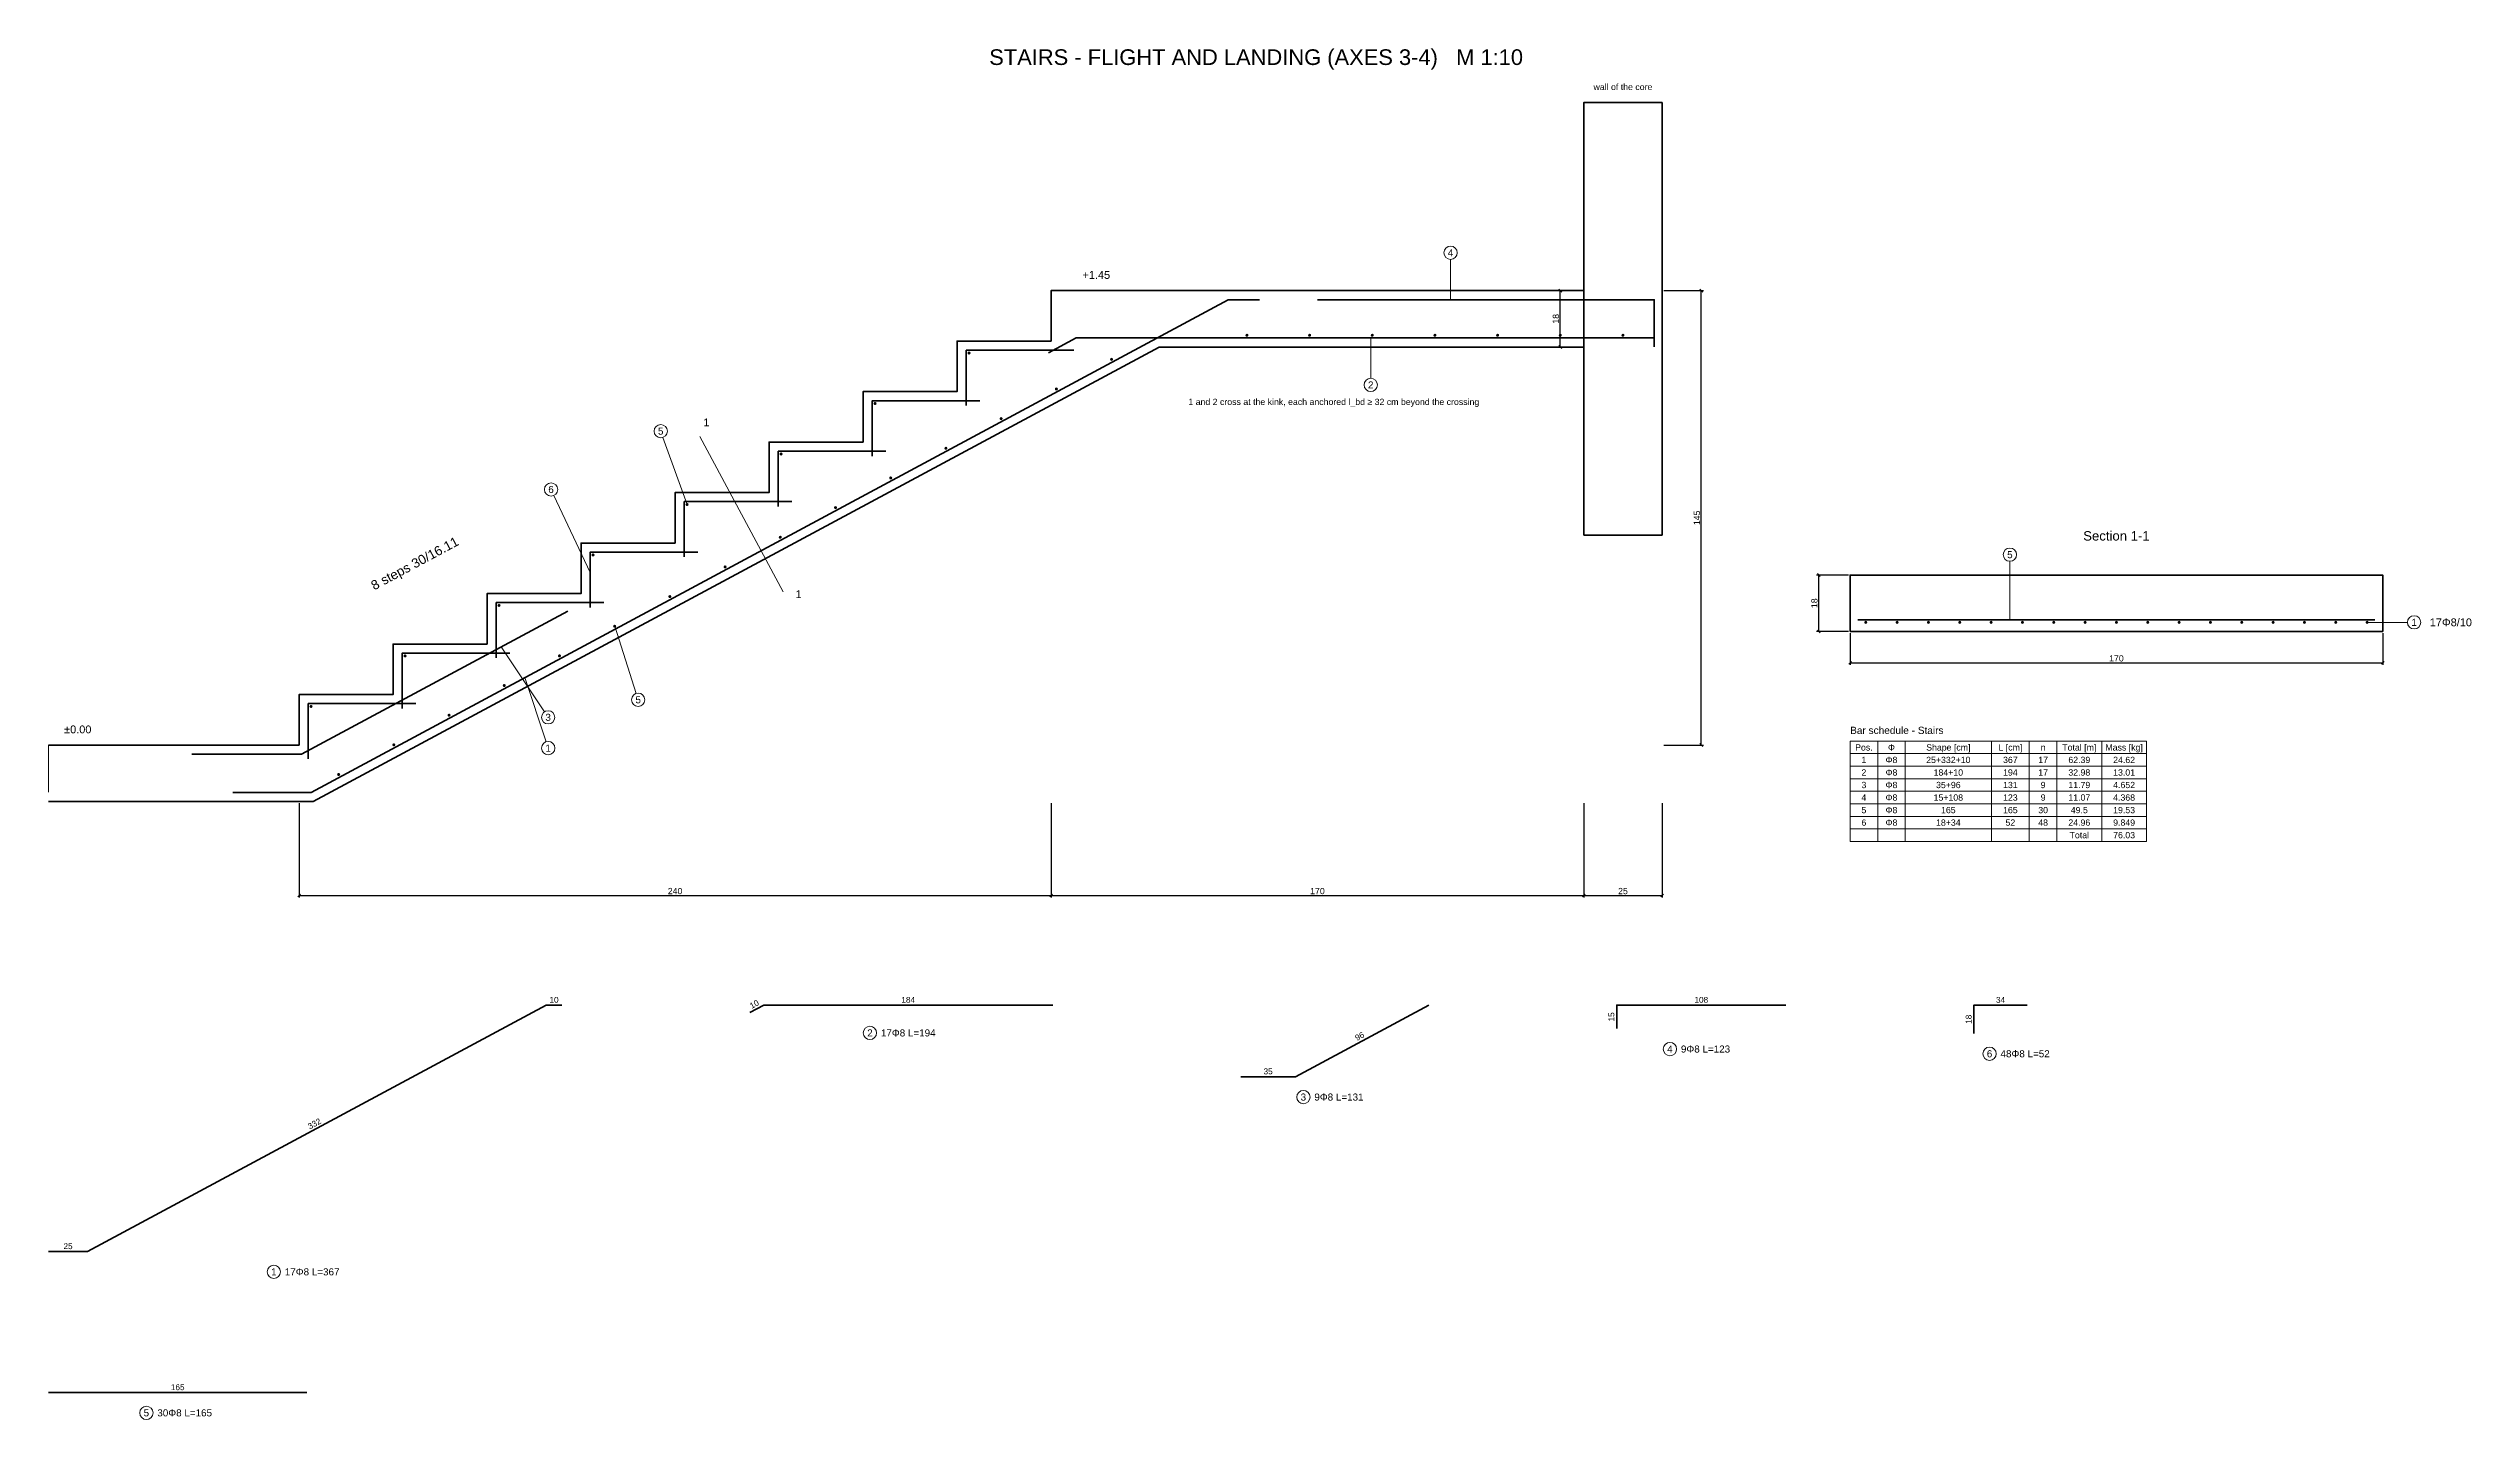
# Model space of a CAD drawing. Header units: millimetres. Extents: x -455 to 11942, y -2742 to 3320.
# Drawn here: x 9143 to 9916, y -1872 to -1435 of the extents above; entities that cross this region are included whole.
import ezdxf
from ezdxf.enums import TextEntityAlignment as Align

# ---------------------------------------------------------------- set-up
doc = ezdxf.new("R2010")
doc.units = ezdxf.units.MM
doc.linetypes.add('RC_AXIS', pattern=[82.5, 60, -10, 2.5, -10])
doc.linetypes.add('RC_DASHED', pattern=[21, 15, -6])
for name, color, linetype, lineweight in [('D-AXIS', 2, 'RC_AXIS', 13), ('D-BARS', 1, 'Continuous', 50), ('D-CONCRETE', 7, 'Continuous', 35), ('D-DIM', 3, 'Continuous', 18), ('D-HIDDEN', 8, 'RC_DASHED', 13), ('D-TEXT', 7, 'Continuous', 18)]:
    doc.layers.add(name, color=color, linetype=linetype, lineweight=lineweight)
doc.styles.add('RC_TEXT', font='arial.ttf')
doc.dimstyles.new('RC_D10', dxfattribs={"dimtxt": 2, "dimasz": 0.9, "dimexe": 0.7, "dimexo": 0.5, "dimgap": 0.4, "dimtad": 1, "dimdec": 1, "dimdsep": 46, "dimtxsty": 'RC_TEXT', "dimblk": 'OBLIQUE', "dimcen": 2.5, "dimclrd": 3, "dimclre": 3, "dimclrt": 3, "dimazin": 3, "dimtfac": 1, "dimtmove": 2, "dimatfit": 3})

# ---------------------------------------------------------------- blocks, each defined once
blk = doc.blocks.new('_Oblique')
at = {"color": 0, "linetype": 'ByBlock', "lineweight": -2}
blk.add_line((-0.5, -0.5), (0.5, 0.5), dxfattribs=at)

msp = doc.modelspace()

# ---------------------------------------------------------------- hatches: boundary and pattern name
at = {"layer": 'D-BARS'}
h = msp.add_hatch(color=7, dxfattribs=at)
h.dxf.hatch_style = 1
edge = h.paths.add_edge_path()
edge.add_arc((9436.69, -1531.68), 0.5, 0, 360)
h = msp.add_hatch(color=7, dxfattribs=at)
h.dxf.hatch_style = 1
edge = h.paths.add_edge_path()
edge.add_arc((9525.39, -1526.02), 0.5, 0, 360)
h = msp.add_hatch(color=7, dxfattribs=at)
h.dxf.hatch_style = 1
edge = h.paths.add_edge_path()
edge.add_arc((9545.39, -1526.02), 0.5, 0, 360)
h = msp.add_hatch(color=7, dxfattribs=at)
h.dxf.hatch_style = 1
edge = h.paths.add_edge_path()
edge.add_arc((9565.39, -1526.02), 0.5, 0, 360)
h = msp.add_hatch(color=7, dxfattribs=at)
h.dxf.hatch_style = 1
edge = h.paths.add_edge_path()
edge.add_arc((9585.39, -1526.02), 0.5, 0, 360)
h = msp.add_hatch(color=7, dxfattribs=at)
h.dxf.hatch_style = 1
edge = h.paths.add_edge_path()
edge.add_arc((9605.39, -1526.02), 0.5, 0, 360)
h = msp.add_hatch(color=7, dxfattribs=at)
h.dxf.hatch_style = 1
edge = h.paths.add_edge_path()
edge.add_arc((9625.39, -1526.02), 0.5, 0, 360)
h = msp.add_hatch(color=7, dxfattribs=at)
h.dxf.hatch_style = 1
edge = h.paths.add_edge_path()
edge.add_arc((9645.39, -1526.02), 0.5, 0, 360)
h = msp.add_hatch(color=7, dxfattribs=at)
h.dxf.hatch_style = 1
edge = h.paths.add_edge_path()
edge.add_arc((9482.18, -1533.7), 0.5, 0, 360)
h = msp.add_hatch(color=7, dxfattribs=at)
h.dxf.hatch_style = 1
edge = h.paths.add_edge_path()
edge.add_arc((9464.56, -1543.16), 0.5, 0, 360)
h = msp.add_hatch(color=7, dxfattribs=at)
h.dxf.hatch_style = 1
edge = h.paths.add_edge_path()
edge.add_arc((9406.69, -1547.79), 0.5, 0, 360)
h = msp.add_hatch(color=7, dxfattribs=at)
h.dxf.hatch_style = 1
edge = h.paths.add_edge_path()
edge.add_arc((9446.94, -1552.62), 0.5, 0, 360)
h = msp.add_hatch(color=7, dxfattribs=at)
h.dxf.hatch_style = 1
edge = h.paths.add_edge_path()
edge.add_arc((9429.32, -1562.08), 0.5, 0, 360)
h = msp.add_hatch(color=7, dxfattribs=at)
h.dxf.hatch_style = 1
edge = h.paths.add_edge_path()
edge.add_arc((9376.69, -1563.9), 0.5, 0, 360)
h = msp.add_hatch(color=7, dxfattribs=at)
h.dxf.hatch_style = 1
edge = h.paths.add_edge_path()
edge.add_arc((9411.7, -1571.55), 0.5, 0, 360)
h = msp.add_hatch(color=7, dxfattribs=at)
h.dxf.hatch_style = 1
edge = h.paths.add_edge_path()
edge.add_arc((9346.69, -1580.01), 0.5, 0, 360)
h = msp.add_hatch(color=7, dxfattribs=at)
h.dxf.hatch_style = 1
edge = h.paths.add_edge_path()
edge.add_arc((9394.08, -1581.01), 0.5, 0, 360)
h = msp.add_hatch(color=7, dxfattribs=at)
h.dxf.hatch_style = 1
edge = h.paths.add_edge_path()
edge.add_arc((9376.46, -1590.47), 0.5, 0, 360)
h = msp.add_hatch(color=7, dxfattribs=at)
h.dxf.hatch_style = 1
edge = h.paths.add_edge_path()
edge.add_arc((9316.69, -1596.12), 0.5, 0, 360)
h = msp.add_hatch(color=7, dxfattribs=at)
h.dxf.hatch_style = 1
edge = h.paths.add_edge_path()
edge.add_arc((9358.84, -1599.93), 0.5, 0, 360)
h = msp.add_hatch(color=7, dxfattribs=at)
h.dxf.hatch_style = 1
edge = h.paths.add_edge_path()
edge.add_arc((9286.69, -1612.23), 0.5, 0, 360)
h = msp.add_hatch(color=7, dxfattribs=at)
h.dxf.hatch_style = 1
edge = h.paths.add_edge_path()
edge.add_arc((9341.22, -1609.4), 0.5, 0, 360)
h = msp.add_hatch(color=7, dxfattribs=at)
h.dxf.hatch_style = 1
edge = h.paths.add_edge_path()
edge.add_arc((9323.6, -1618.86), 0.5, 0, 360)
h = msp.add_hatch(color=7, dxfattribs=at)
h.dxf.hatch_style = 1
edge = h.paths.add_edge_path()
edge.add_arc((9722.89, -1617.62), 0.5, 0, 360)
h = msp.add_hatch(color=7, dxfattribs=at)
h.dxf.hatch_style = 1
edge = h.paths.add_edge_path()
edge.add_arc((9732.89, -1617.62), 0.5, 0, 360)
h = msp.add_hatch(color=7, dxfattribs=at)
h.dxf.hatch_style = 1
edge = h.paths.add_edge_path()
edge.add_arc((9742.89, -1617.62), 0.5, 0, 360)
h = msp.add_hatch(color=7, dxfattribs=at)
h.dxf.hatch_style = 1
edge = h.paths.add_edge_path()
edge.add_arc((9752.89, -1617.62), 0.5, 0, 360)
h = msp.add_hatch(color=7, dxfattribs=at)
h.dxf.hatch_style = 1
edge = h.paths.add_edge_path()
edge.add_arc((9762.89, -1617.62), 0.5, 0, 360)
h = msp.add_hatch(color=7, dxfattribs=at)
h.dxf.hatch_style = 1
edge = h.paths.add_edge_path()
edge.add_arc((9772.89, -1617.62), 0.5, 0, 360)
h = msp.add_hatch(color=7, dxfattribs=at)
h.dxf.hatch_style = 1
edge = h.paths.add_edge_path()
edge.add_arc((9782.89, -1617.62), 0.5, 0, 360)
h = msp.add_hatch(color=7, dxfattribs=at)
h.dxf.hatch_style = 1
edge = h.paths.add_edge_path()
edge.add_arc((9792.89, -1617.62), 0.5, 0, 360)
h = msp.add_hatch(color=7, dxfattribs=at)
h.dxf.hatch_style = 1
edge = h.paths.add_edge_path()
edge.add_arc((9802.89, -1617.62), 0.5, 0, 360)
h = msp.add_hatch(color=7, dxfattribs=at)
h.dxf.hatch_style = 1
edge = h.paths.add_edge_path()
edge.add_arc((9812.89, -1617.62), 0.5, 0, 360)
h = msp.add_hatch(color=7, dxfattribs=at)
h.dxf.hatch_style = 1
edge = h.paths.add_edge_path()
edge.add_arc((9822.89, -1617.62), 0.5, 0, 360)
h = msp.add_hatch(color=7, dxfattribs=at)
h.dxf.hatch_style = 1
edge = h.paths.add_edge_path()
edge.add_arc((9832.89, -1617.62), 0.5, 0, 360)
h = msp.add_hatch(color=7, dxfattribs=at)
h.dxf.hatch_style = 1
edge = h.paths.add_edge_path()
edge.add_arc((9842.89, -1617.62), 0.5, 0, 360)
h = msp.add_hatch(color=7, dxfattribs=at)
h.dxf.hatch_style = 1
edge = h.paths.add_edge_path()
edge.add_arc((9852.89, -1617.62), 0.5, 0, 360)
h = msp.add_hatch(color=7, dxfattribs=at)
h.dxf.hatch_style = 1
edge = h.paths.add_edge_path()
edge.add_arc((9862.89, -1617.62), 0.5, 0, 360)
h = msp.add_hatch(color=7, dxfattribs=at)
h.dxf.hatch_style = 1
edge = h.paths.add_edge_path()
edge.add_arc((9872.89, -1617.62), 0.5, 0, 360)
h = msp.add_hatch(color=7, dxfattribs=at)
h.dxf.hatch_style = 1
edge = h.paths.add_edge_path()
edge.add_arc((9882.89, -1617.62), 0.5, 0, 360)
h = msp.add_hatch(color=7, dxfattribs=at)
h.dxf.hatch_style = 1
edge = h.paths.add_edge_path()
edge.add_arc((9256.69, -1628.34), 0.5, 0, 360)
h = msp.add_hatch(color=7, dxfattribs=at)
h.dxf.hatch_style = 1
edge = h.paths.add_edge_path()
edge.add_arc((9305.98, -1628.32), 0.5, 0, 360)
h = msp.add_hatch(color=7, dxfattribs=at)
h.dxf.hatch_style = 1
edge = h.paths.add_edge_path()
edge.add_arc((9288.36, -1637.78), 0.5, 0, 360)
h = msp.add_hatch(color=7, dxfattribs=at)
h.dxf.hatch_style = 1
edge = h.paths.add_edge_path()
edge.add_arc((9226.69, -1644.46), 0.5, 0, 360)
h = msp.add_hatch(color=7, dxfattribs=at)
h.dxf.hatch_style = 1
edge = h.paths.add_edge_path()
edge.add_arc((9270.74, -1647.25), 0.5, 0, 360)
h = msp.add_hatch(color=7, dxfattribs=at)
h.dxf.hatch_style = 1
edge = h.paths.add_edge_path()
edge.add_arc((9253.12, -1656.71), 0.5, 0, 360)
h = msp.add_hatch(color=7, dxfattribs=at)
h.dxf.hatch_style = 1
edge = h.paths.add_edge_path()
edge.add_arc((9235.5, -1666.17), 0.5, 0, 360)

# ---------------------------------------------------------------- linework, layer by layer
at = {"layer": 'D-AXIS'}
msp.add_line((9377.37, -1607.86), (9350.78, -1558.35), dxfattribs=at)
at = {"layer": 'D-BARS'}
msp.add_line((9720.39, -1616.77), (9885.39, -1616.77), dxfattribs=at)
for points in [[(9201.69, -1671.87), (9226.69, -1671.87), (9519.41, -1514.67), (9529.41, -1514.67)], [(9655.39, -1529.67), (9655.39, -1514.67), (9547.89, -1514.67)], [(9435.79, -1548.43), (9435.79, -1530.78), (9470.17, -1530.78)], [(9655.39, -1526.87), (9470.9, -1526.87), (9462.09, -1531.6)], [(9405.79, -1564.54), (9405.79, -1546.89), (9440.17, -1546.89)], [(9375.79, -1580.65), (9375.79, -1563), (9410.17, -1563)], [(9345.79, -1596.76), (9345.79, -1579.11), (9380.17, -1579.11)], [(9315.79, -1612.88), (9315.79, -1595.22), (9350.17, -1595.22)], [(9188.62, -1659.67), (9223.62, -1659.67), (9308.62, -1614.02)], [(9285.79, -1628.99), (9285.79, -1611.33), (9320.17, -1611.33)], [(9255.79, -1645.1), (9255.79, -1627.44), (9290.17, -1627.44)], [(9225.79, -1661.21), (9225.79, -1643.56), (9260.17, -1643.56)], [(9142.89, -1818.37), (9155.39, -1818.37), (9301.75, -1739.77), (9306.75, -1739.77)], [(9366.75, -1742.13), (9371.16, -1739.77), (9463.4, -1739.77)], [(9523.4, -1762.59), (9540.9, -1762.59), (9583.4, -1739.77)], [(9643.4, -1747.27), (9643.4, -1739.77), (9697.4, -1739.77)], [(9757.4, -1748.77), (9757.4, -1739.77), (9774.4, -1739.77)], [(9142.89, -1863.37), (9225.39, -1863.37)]]:
    msp.add_lwpolyline(points, dxfattribs=at)
at = {"layer": 'D-CONCRETE'}
for points in [[(9632.89, -1589.77), (9657.89, -1589.77), (9657.89, -1451.77), (9632.89, -1451.77)], [(9717.89, -1620.52), (9887.89, -1620.52), (9887.89, -1602.52), (9717.89, -1602.52)]]:
    msp.add_lwpolyline(points, close=True, dxfattribs=at)
for points in [[(9142.89, -1656.77), (9222.89, -1656.77), (9222.89, -1640.66), (9252.89, -1640.66), (9252.89, -1624.54), (9282.89, -1624.54), (9282.89, -1608.43), (9312.89, -1608.43), (9312.89, -1592.32), (9342.89, -1592.32), (9342.89, -1576.21), (9372.89, -1576.21), (9372.89, -1560.1), (9402.89, -1560.1), (9402.89, -1543.99), (9432.89, -1543.99), (9432.89, -1527.88), (9462.89, -1527.88), (9462.89, -1511.77), (9632.89, -1511.77)], [(9142.89, -1674.77), (9227.42, -1674.77), (9497.42, -1529.77), (9632.89, -1529.77)]]:
    msp.add_lwpolyline(points, dxfattribs=at)
at = {"layer": 'D-HIDDEN'}
for p, q in [((9632.89, -1451.77), (9657.89, -1451.77)), ((9142.89, -1656.77), (9142.89, -1674.77))]:
    msp.add_line(p, q, dxfattribs=at)
at = {"layer": 'D-TEXT'}
for p, q in [((9590.39, -1501.79), (9590.39, -1514.67)), ((9564.89, -1539.74), (9564.89, -1526.87)), ((9339.01, -1558.61), (9346.69, -1580.01)), ((9350.78, -1558.35), (9350.78, -1558.35)), ((9304.2, -1577.14), (9315.79, -1601.67)), ((9768.89, -1598.14), (9768.89, -1616.77)), ((9377.37, -1607.86), (9377.37, -1607.86)), ((9330.45, -1640.3), (9323.6, -1618.82)), ((9895.77, -1617.62), (9882.89, -1617.62)), ((9301.19, -1646.16), (9287.37, -1625.43)), ((9301.72, -1655.72), (9294.89, -1635.24)), ((9717.89, -1655.52), (9812.49, -1655.52)), ((9717.89, -1655.52), (9717.89, -1687.52)), ((9717.89, -1659.52), (9812.49, -1659.52)), ((9726.69, -1655.52), (9726.69, -1687.52)), ((9735.49, -1655.52), (9735.49, -1687.52)), ((9762.99, -1655.52), (9762.99, -1687.52)), ((9775.09, -1655.52), (9775.09, -1687.52)), ((9783.89, -1655.52), (9783.89, -1687.52)), ((9798.19, -1655.52), (9798.19, -1687.52)), ((9812.49, -1655.52), (9812.49, -1687.52)), ((9717.89, -1663.52), (9812.49, -1663.52)), ((9717.89, -1667.52), (9812.49, -1667.52)), ((9717.89, -1671.52), (9812.49, -1671.52)), ((9717.89, -1675.52), (9812.49, -1675.52)), ((9717.89, -1679.52), (9812.49, -1679.52)), ((9717.89, -1683.52), (9812.49, -1683.52)), ((9717.89, -1687.52), (9812.49, -1687.52))]:
    msp.add_line(p, q, dxfattribs=at)
for centre in [(9590.39, -1499.67), (9564.89, -1541.87), (9338.29, -1556.61), (9303.29, -1575.22), (9768.89, -1596.02), (9897.89, -1617.62), (9302.37, -1647.93), (9331.1, -1642.32), (9302.39, -1657.74), (9405.07, -1748.63), (9660.4, -1753.77), (9762.4, -1755.27), (9543.4, -1769.09), (9214.82, -1824.87), (9174.14, -1869.87)]:
    msp.add_circle(centre, 2.12, dxfattribs=at)

# ---------------------------------------------------------------- texts
at = {"layer": 'D-TEXT', "style": 'RC_TEXT'}
for s, height, p in [('STAIRS - FLIGHT AND LANDING (AXES 3-4)   M 1:10', 5, (9528.32, -1437.27)), ('wall of the core', 2, (9645.39, -1446.77)), ('4', 2.25, (9590.39, -1499.67)), ('2', 2.25, (9564.89, -1541.87)), ('1', 2.5, (9352.89, -1553.82)), ('5', 2.25, (9338.29, -1556.61)), ('6', 2.25, (9303.29, -1575.22)), ('Section 1-1', 3, (9802.89, -1590.02)), ('5', 2.25, (9768.89, -1596.02)), ('1', 2.5, (9382.31, -1608.61)), ('1', 2.25, (9897.89, -1617.62)), ('3', 2.25, (9302.37, -1647.93)), ('5', 2.25, (9331.1, -1642.32)), ('1', 2.25, (9302.39, -1657.74)), ('Pos.', 2, (9722.29, -1657.52)), ('1', 2, (9722.29, -1661.52)), ('Φ8', 2, (9731.09, -1661.52)), ('Φ', 2, (9731.09, -1657.52)), ('Shape [cm]', 2, (9749.24, -1657.52)), ('25+332+10', 2, (9749.24, -1661.52)), ('L [cm]', 2, (9769.04, -1657.52)), ('367', 2, (9769.04, -1661.52)), ('17', 2, (9779.49, -1661.52)), ('n', 2, (9779.49, -1657.52)), ('Total [m]', 2, (9791.04, -1657.52)), ('62.39', 2, (9791.04, -1661.52)), ('Mass [kg]', 2, (9805.34, -1657.52)), ('24.62', 2, (9805.34, -1661.52)), ('3', 2, (9722.29, -1669.52)), ('2', 2, (9722.29, -1665.52)), ('Φ8', 2, (9731.09, -1665.52)), ('Φ8', 2, (9731.09, -1669.52)), ('184+10', 2, (9749.24, -1665.52)), ('35+96', 2, (9749.24, -1669.52)), ('194', 2, (9769.04, -1665.52)), ('131', 2, (9769.04, -1669.52)), ('17', 2, (9779.49, -1665.52)), ('9', 2, (9779.49, -1669.52)), ('32.98', 2, (9791.04, -1665.52)), ('11.79', 2, (9791.04, -1669.52)), ('4.652', 2, (9805.34, -1669.52)), ('13.01', 2, (9805.34, -1665.52)), ('4', 2, (9722.29, -1673.52)), ('5', 2, (9722.29, -1677.52)), ('Φ8', 2, (9731.09, -1673.52)), ('Φ8', 2, (9731.09, -1677.52)), ('15+108', 2, (9749.24, -1673.52)), ('165', 2, (9749.24, -1677.52)), ('123', 2, (9769.04, -1673.52)), ('165', 2, (9769.04, -1677.52)), ('30', 2, (9779.49, -1677.52)), ('9', 2, (9779.49, -1673.52)), ('11.07', 2, (9791.04, -1673.52)), ('49.5', 2, (9791.04, -1677.52)), ('4.368', 2, (9805.34, -1673.52)), ('19.53', 2, (9805.34, -1677.52)), ('6', 2, (9722.29, -1681.52)), ('Φ8', 2, (9731.09, -1681.52)), ('18+34', 2, (9749.24, -1681.52)), ('52', 2, (9769.04, -1681.52)), ('48', 2, (9779.49, -1681.52)), ('24.96', 2, (9791.04, -1681.52)), ('Total', 2, (9791.04, -1685.52)), ('9.849', 2, (9805.34, -1681.52)), ('76.03', 2, (9805.34, -1685.52)), ('10', 1.875, (9304.25, -1738.08)), ('184', 1.875, (9417.28, -1738.08)), ('108', 1.875, (9670.4, -1738.08)), ('34', 1.875, (9765.9, -1738.08)), ('2', 2.25, (9405.07, -1748.63)), ('4', 2.25, (9660.4, -1753.77)), ('6', 2.25, (9762.4, -1755.27)), ('35', 1.875, (9532.15, -1760.9)), ('3', 2.25, (9543.4, -1769.09)), ('25', 1.875, (9149.14, -1816.68)), ('1', 2.25, (9214.82, -1824.87)), ('165', 1.875, (9184.14, -1861.68)), ('5', 2.25, (9174.14, -1869.87))]:
    msp.add_text(s, height=height, dxfattribs=at).set_placement(p, align=Align.MIDDLE_CENTER)
for s, height, p in [('+1.45', 2.5, (9472.89, -1508.77)), ('±0.00', 2.5, (9147.89, -1653.77)), ('Bar schedule - Stairs', 2.3, (9717.89, -1653.92))]:
    msp.add_text(s, height=height, dxfattribs=at).set_placement(p, align=Align.BOTTOM_LEFT)
for s, height, p in [('1 and 2 cross at the kink, each anchored l_bd ≥ 32 cm beyond the crossing', 2, (9506.69, -1547.27)), ('17Φ8/10', 2.5, (9902.89, -1617.62)), ('17Φ8 L=194', 2.25, (9408.57, -1748.63)), ('9Φ8 L=123', 2.25, (9663.9, -1753.77)), ('48Φ8 L=52', 2.25, (9765.9, -1755.27)), ('9Φ8 L=131', 2.25, (9546.9, -1769.09)), ('17Φ8 L=367', 2.25, (9218.32, -1824.87)), ('30Φ8 L=165', 2.25, (9177.64, -1869.87))]:
    msp.add_text(s, height=height, dxfattribs=at).set_placement(p, align=Align.MIDDLE_LEFT)
for s, height, rotation, p in [('8 steps 30/16.11', 3, 28.23745, (9259.79, -1598.8)), ('10', 1.875, 28.23745, (9368.15, -1739.46)), ('15', 1.875, 90, (9641.71, -1743.52)), ('18', 1.875, 90, (9755.71, -1744.27)), ('96', 1.875, 28.23745, (9561.35, -1749.69)), ('332', 1.875, 28.23745, (9227.77, -1777.58))]:
    msp.add_text(s, height=height, rotation=rotation, dxfattribs=at).set_placement(p, align=Align.MIDDLE_CENTER)

# ---------------------------------------------------------------- dimensions: what is measured, and where the dimension line sits
at = {"layer": 'D-DIM'}
for base, p1, p2 in [((9625.39, -1529.77), (9632.89, -1529.77), (9632.89, -1511.77)), ((9670.39, -1656.77), (9657.89, -1656.77), (9657.89, -1511.77)), ((9707.89, -1620.52), (9717.89, -1620.52), (9717.89, -1602.52))]:
    msp.add_linear_dim(base=base, p1=p1, p2=p2, angle=90, dimstyle='RC_D10', dxfattribs=at).render()
for base, p1, p2 in [((9717.89, -1630.52), (9717.89, -1620.52), (9887.89, -1620.52)), ((9222.89, -1704.77), (9222.89, -1674.77), (9462.89, -1674.77)), ((9462.89, -1704.77), (9462.89, -1674.77), (9632.89, -1674.77)), ((9632.89, -1704.77), (9632.89, -1674.77), (9657.89, -1674.77))]:
    msp.add_linear_dim(base=base, p1=p1, p2=p2, dimstyle='RC_D10', dxfattribs=at).render()

doc.saveas('drawing.dxf')
